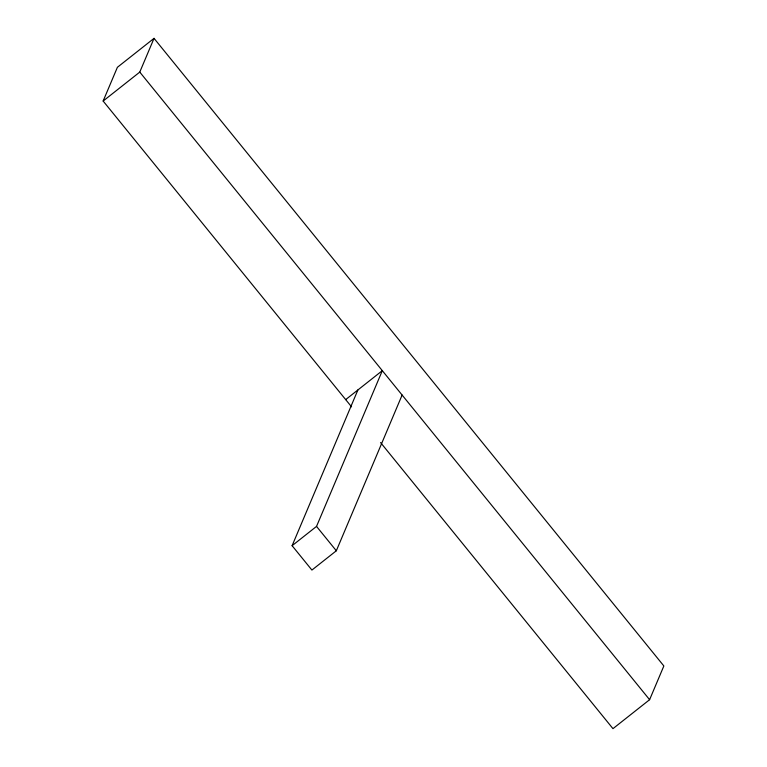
<?xml version="1.0" encoding="UTF-8"?>
<svg xmlns="http://www.w3.org/2000/svg" width="767" height="767" viewBox="0 0 767 767"><rect width="100%" height="100%" fill="white"/><g stroke="black" fill="none" stroke-linecap="round" stroke-linejoin="round"><path stroke-width="1.15" d="M351.545 406.826L103.142 101.033L117.399 67.295L154.033 38.35L663.858 665.967L649.601 699.705L612.967 728.65L380.576 442.559M103.142 101.033L139.776 72.088L154.033 38.35M402.119 395.043L336.329 550.773L311.91 570.063L292.112 545.692L357.892 389.962M292.112 545.692L316.531 526.402L382.311 370.662L345.687 399.607M139.776 72.088L649.601 699.705M316.531 526.402L336.329 550.773"/></g></svg>
